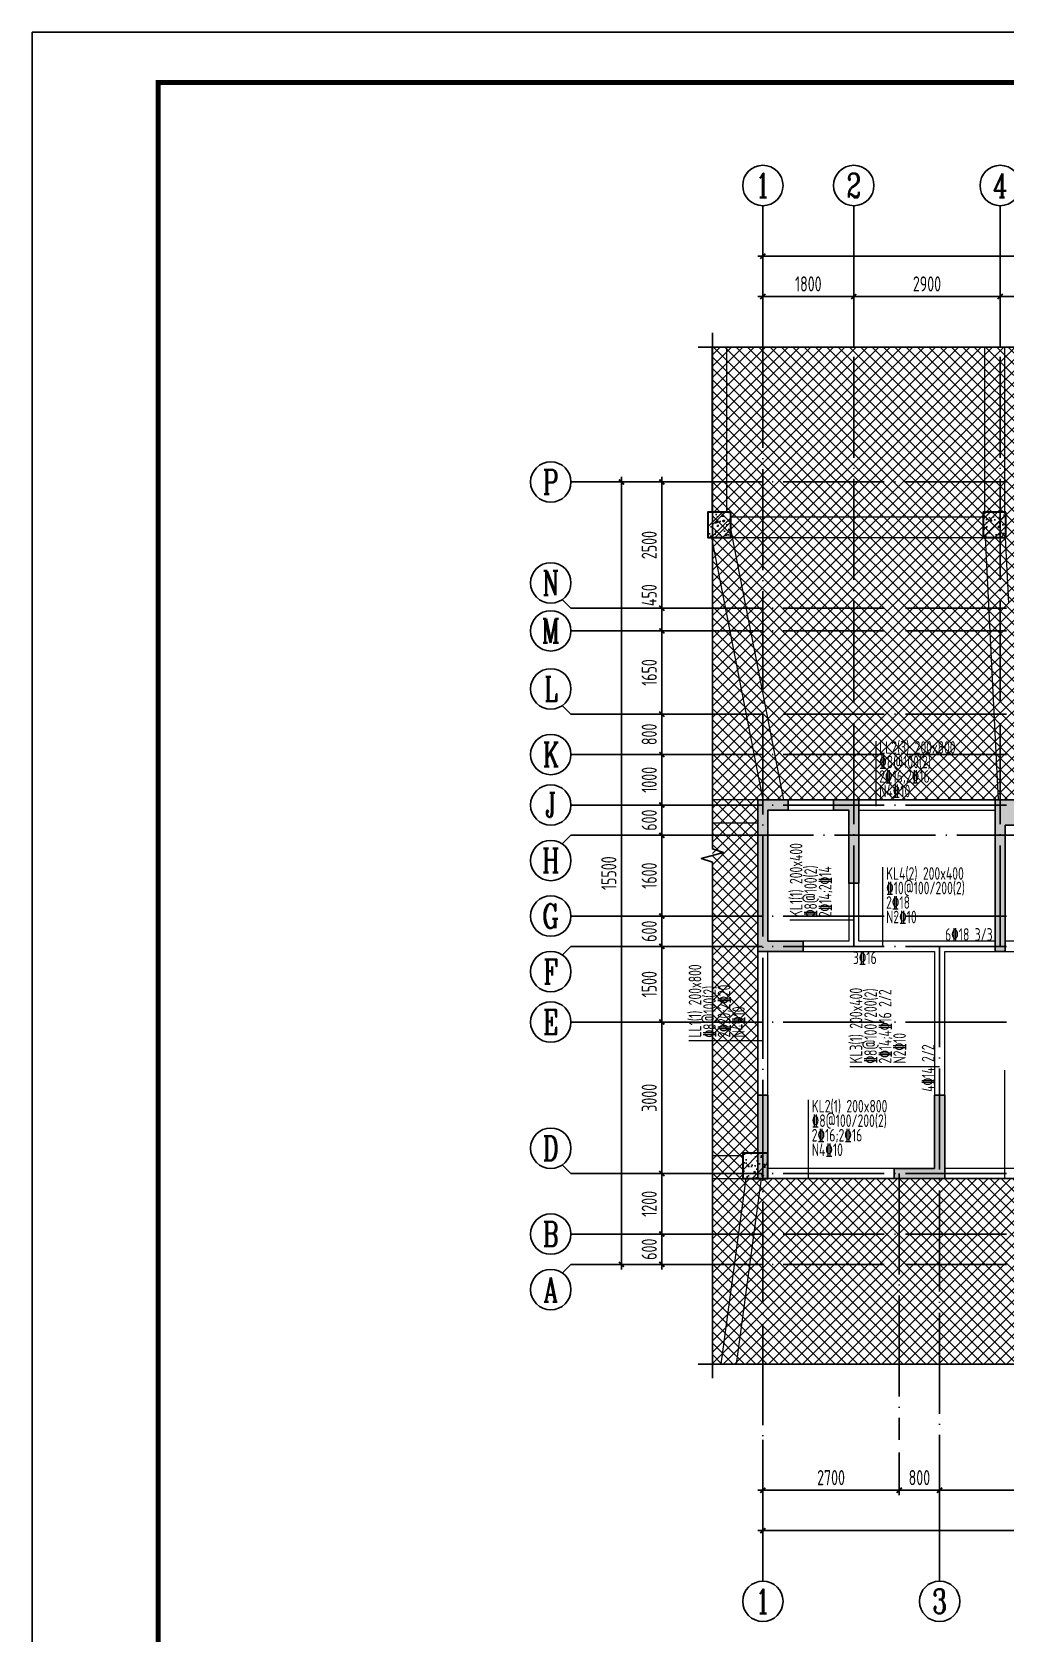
# Model space of a CAD drawing. Extents: x -1712635 to -854203, y -534641 to -21985.
# Drawn here: x -1147826 to -1128541, y -92729 to -60993 of the extents above; entities that cross this region are included whole.
import ezdxf
from ezdxf.enums import TextEntityAlignment as Align

# ---------------------------------------------------------------- set-up
doc = ezdxf.new("R2010")
doc.units = 0
doc.header["$LTSCALE"] = 1000
doc.linetypes.add('DOTE', pattern=[2.42, 2, -0.2, 0.02, -0.2])
doc.linetypes.add('底图$0$虚线', pattern=[625, 375, -250])
doc.layers.get('0').update_dxf_attribs({"linetype": 'CONTINUOUS'})
doc.layers.get('Defpoints').update_dxf_attribs({"linetype": 'CONTINUOUS'})
for name, color, linetype in [('-TK', 7, 'CONTINUOUS'), ('A-AXIS', 1, 'CONTINUOUS'), ('A-DOTE', 10, 'DOTE'), ('AXIS_NUM', 7, 'CONTINUOUS'), ('S-B板填充', 251, 'CONTINUOUS'), ('S-L梁编号', 6, 'CONTINUOUS'), ('S-L梁配筋', 7, 'CONTINUOUS'), ('S-Q墙填充', 252, 'CONTINUOUS'), ('S-Q墙实线', 6, 'CONTINUOUS'), ('S-Y一般标注', 3, 'CONTINUOUS'), ('S-Z柱实线', 6, 'CONTINUOUS'), ('THIN', 7, 'CONTINUOUS'), ('轮廓线-核心筒', 7, 'CONTINUOUS')]:
    doc.layers.add(name, color=color, linetype=linetype)
doc.layers.add('底图$0$砼柱', color=2, linetype='CONTINUOUS', lineweight=35)
doc.layers.add('底图$0$砼梁虚线', color=4, linetype='底图$0$虚线', lineweight=18)
doc.styles.add('TSSD_Axis', font='complex.shx', dxfattribs={"width": 0.7, "bigfont": 'hztxt.shx'})
doc.styles.add('TSSD_DIMENSION', font='Tssdeng.shx', dxfattribs={"width": 0.7, "bigfont": 'tssdchn.shx'})
doc.styles.add('TSSD_REIN', font='tssdeng.shx', dxfattribs={"width": 0.7, "height": 300, "bigfont": 'tssdchn.shx'})
doc.dimstyles.new('TSSD_100_100', dxfattribs={"dimtxt": 300, "dimasz": 100, "dimexe": 100, "dimexo": 250, "dimgap": 100, "dimtad": 1, "dimdec": 0, "dimzin": 0, "dimdsep": 46, "dimtxsty": 'TSSD_DIMENSION', "dimblk": 'ARCHTICK', "dimcen": 0, "dimdle": 100, "dimclrt": 7, "dimadec": 0, "dimazin": 0, "dimtfac": 1, "dimtdec": 0, "dimtix": 1, "dimtmove": 2, "dimatfit": 3, "dimldrblk": 'ARCHTICK', "dimfxl": 0, "dimtolj": 1, "dimtzin": 0, "dimarcsym": 0})
pattern_1 = [(50, (-1134355.3, -65756.88), (358.63, -31.376), [37.5, -412.5]), (355, (-1134355.3, -65756.88), (-69.376, 376.096), [30, -330]), (100.4514, (-1134325.4, -65759.5), (289.255, 344.72), [31.87, -350.571]), (46.1842, (-1134355.3, -65656.88), (533.621, -82.76), [56.25, -618.75]), (96.6356, (-1134310.8, -65663.77), (467.331, 487.059), [47.805, -525.856]), (351.1842, (-1134355.3, -65656.9), (467.331, 487.06), [45, -495]), (21, (-1134305.3, -65681.88), (298.4535, -201.3094), [37.5, -412.5]), (326, (-1134305.3, -65681.88), (121.658, 362.575), [30, -330]), (71.4514, (-1134280.42, -65698.65), (420.111, 161.265), [31.87, -350.571]), (37.5, (-1134355.29, -65756.88), (6.0799, 166.4469), [0, -326, 0, -335, 0, -331.25]), (7.5, (-1134355.29, -65756.88), (131.5348, 197.2059), [0, -191, 0, -318.5, 0, -126.25]), (327.5, (-1134466.79, -65756.88), (266.9112, -11.2774), [0, -125, 0, -390, 0, -517.5]), (317.5, (-1134516.8, -65756.88), (291.593, 50.0525), [0, -162.5, 0, -259, 0, -367.5]), (45, (-1134355.3, -65756.88), (-176.7767, 176.7767), [])]

# ---------------------------------------------------------------- blocks, each defined once
blk = doc.blocks.new('ts_axno')
at = {"color": 0, "linetype": 'ByBlock', "lineweight": -2}
blk.add_circle((0, 0), 0.5, dxfattribs=at)
at = {"color": 0, "linetype": 'ByBlock', "lineweight": -2, "style": 'TSSD_Axis', "width": 0.7}
blk.add_attdef('A', text='', height=0.6, dxfattribs=at).set_placement((0, 0), align=Align.MIDDLE_CENTER)
blk = doc.blocks.new('_ArchTick')
at = {"color": 0, "const_width": 0.35}
blk.add_lwpolyline([(-0.5, -0.5), (0.5, 0.5)], dxfattribs=at)
blk = doc.blocks.new('*D434')
at = {"layer": 'Defpoints', "color": 0}
for p in [(-219974, 330468), (-221774, 329468), (-219974, 329468)]:
    blk.add_point(p, dxfattribs=at)
at = {"layer": 'S-Y一般标注', "color": 0, "lineweight": -2}
for p, q in [((-221874, 330468), (-219874, 330468)), ((-221774, 329718), (-221774, 330568)), ((-219974, 329718), (-219974, 330568))]:
    blk.add_line(p, q, dxfattribs=at)
at = {"layer": 'S-Y一般标注', "color": 0, "lineweight": -2, "xscale": 100, "yscale": 100, "zscale": 100, "rotation": 180}
blk.add_blockref('_ArchTick', (-221774, 330468), dxfattribs=at)
at = {"layer": 'S-Y一般标注', "color": 0, "lineweight": -2, "xscale": 100, "yscale": 100, "zscale": 100}
blk.add_blockref('_ArchTick', (-219974, 330468), dxfattribs=at)
at = {"layer": 'S-Y一般标注', "color": 7, "insert": (-220874, 330718), "char_height": 300, "attachment_point": 5, "style": 'TSSD_DIMENSION'}
blk.add_mtext('\\A1;1800', dxfattribs=at)
blk = doc.blocks.new('*D435')
at = {"layer": 'Defpoints', "color": 0}
for p in [(-217074, 330468), (-219974, 329468), (-217074, 329468)]:
    blk.add_point(p, dxfattribs=at)
at = {"layer": 'S-Y一般标注', "color": 0, "lineweight": -2}
for p, q in [((-220074, 330468), (-216974, 330468)), ((-219974, 329718), (-219974, 330568)), ((-217074, 329718), (-217074, 330568))]:
    blk.add_line(p, q, dxfattribs=at)
at = {"layer": 'S-Y一般标注', "color": 0, "lineweight": -2, "xscale": 100, "yscale": 100, "zscale": 100, "rotation": 180}
blk.add_blockref('_ArchTick', (-219974, 330468), dxfattribs=at)
at = {"layer": 'S-Y一般标注', "color": 0, "lineweight": -2, "xscale": 100, "yscale": 100, "zscale": 100}
blk.add_blockref('_ArchTick', (-217074, 330468), dxfattribs=at)
at = {"layer": 'S-Y一般标注', "color": 7, "insert": (-218524, 330718), "char_height": 300, "attachment_point": 5, "style": 'TSSD_DIMENSION'}
blk.add_mtext('\\A1;2900', dxfattribs=at)
blk = doc.blocks.new('*D436')
at = {"layer": 'Defpoints', "color": 0}
for p in [(-215274, 330468), (-217074, 329468), (-215274, 329468)]:
    blk.add_point(p, dxfattribs=at)
at = {"layer": 'S-Y一般标注', "color": 0, "lineweight": -2}
for p, q in [((-217174, 330468), (-215174, 330468)), ((-217074, 329718), (-217074, 330568)), ((-215274, 329718), (-215274, 330568))]:
    blk.add_line(p, q, dxfattribs=at)
at = {"layer": 'S-Y一般标注', "color": 0, "lineweight": -2, "xscale": 100, "yscale": 100, "zscale": 100, "rotation": 180}
blk.add_blockref('_ArchTick', (-217074, 330468), dxfattribs=at)
at = {"layer": 'S-Y一般标注', "color": 0, "lineweight": -2, "xscale": 100, "yscale": 100, "zscale": 100}
blk.add_blockref('_ArchTick', (-215274, 330468), dxfattribs=at)
at = {"layer": 'S-Y一般标注', "color": 7, "insert": (-216174, 330718), "char_height": 300, "attachment_point": 5, "style": 'TSSD_DIMENSION'}
blk.add_mtext('\\A1;1800', dxfattribs=at)
blk = doc.blocks.new('*D456')
at = {"layer": 'Defpoints', "color": 0}
for p in [(-171774, 331268), (-221774, 329468), (-171774, 329468)]:
    blk.add_point(p, dxfattribs=at)
at = {"layer": 'S-Y一般标注', "color": 0, "lineweight": -2}
for p, q in [((-221774, 329718), (-221774, 331368)), ((-171774, 329718), (-171774, 331368)), ((-221874, 331268), (-171674, 331268))]:
    blk.add_line(p, q, dxfattribs=at)
at = {"layer": 'S-Y一般标注', "color": 0, "lineweight": -2, "xscale": 100, "yscale": 100, "zscale": 100, "rotation": 180}
blk.add_blockref('_ArchTick', (-221774, 331268), dxfattribs=at)
at = {"layer": 'S-Y一般标注', "color": 0, "lineweight": -2, "xscale": 100, "yscale": 100, "zscale": 100}
blk.add_blockref('_ArchTick', (-171774, 331268), dxfattribs=at)
at = {"layer": 'S-Y一般标注', "color": 7, "insert": (-196774, 331518), "char_height": 300, "attachment_point": 5, "style": 'TSSD_DIMENSION'}
blk.add_mtext('\\A1;50000', dxfattribs=at)
blk = doc.blocks.new('*D457')
at = {"layer": 'Defpoints', "color": 0}
for p in [(-223774, 311894), (-222774, 311894), (-222774, 311294)]:
    blk.add_point(p, dxfattribs=at)
at = {"layer": 'S-Y一般标注', "color": 0, "lineweight": -2}
for p, q in [((-223774, 311894), (-223774, 311994)), ((-223024, 311894), (-223874, 311894)), ((-223774, 311294), (-223774, 311894)), ((-223024, 311294), (-223874, 311294)), ((-223774, 311294), (-223774, 311194))]:
    blk.add_line(p, q, dxfattribs=at)
at = {"layer": 'S-Y一般标注', "color": 0, "lineweight": -2, "xscale": 100, "yscale": 100, "zscale": 100}
for p, rotation in [((-223774, 311894), 270), ((-223774, 311294), 90)]:
    blk.add_blockref('_ArchTick', p, dxfattribs=dict(at, rotation=rotation))
at = {"layer": 'S-Y一般标注', "color": 7, "insert": (-224024, 311594), "char_height": 300, "attachment_point": 5, "rotation": 90, "style": 'TSSD_DIMENSION'}
blk.add_mtext('\\A1;600', dxfattribs=at)
blk = doc.blocks.new('*D458')
at = {"layer": 'Defpoints', "color": 0}
for p in [(-223774, 317594), (-222774, 317594), (-222774, 316094)]:
    blk.add_point(p, dxfattribs=at)
at = {"layer": 'S-Y一般标注', "color": 0, "lineweight": -2}
for p, q in [((-223774, 315994), (-223774, 317694)), ((-223024, 317594), (-223874, 317594)), ((-223024, 316094), (-223874, 316094))]:
    blk.add_line(p, q, dxfattribs=at)
at = {"layer": 'S-Y一般标注', "color": 0, "lineweight": -2, "xscale": 100, "yscale": 100, "zscale": 100}
for p, rotation in [((-223774, 317594), 90), ((-223774, 316094), 270)]:
    blk.add_blockref('_ArchTick', p, dxfattribs=dict(at, rotation=rotation))
at = {"layer": 'S-Y一般标注', "color": 7, "insert": (-224024, 316844), "char_height": 300, "attachment_point": 5, "rotation": 90, "style": 'TSSD_DIMENSION'}
blk.add_mtext('\\A1;1500', dxfattribs=at)
blk = doc.blocks.new('*D459')
at = {"layer": 'Defpoints', "color": 0}
for p in [(-223774, 318194), (-222774, 318194), (-222774, 317594)]:
    blk.add_point(p, dxfattribs=at)
at = {"layer": 'S-Y一般标注', "color": 0, "lineweight": -2}
for p, q in [((-223024, 318194), (-223874, 318194)), ((-223774, 318194), (-223774, 318294)), ((-223774, 317594), (-223774, 318194)), ((-223024, 317594), (-223874, 317594)), ((-223774, 317594), (-223774, 317494))]:
    blk.add_line(p, q, dxfattribs=at)
at = {"layer": 'S-Y一般标注', "color": 0, "lineweight": -2, "xscale": 100, "yscale": 100, "zscale": 100}
for p, rotation in [((-223774, 318194), 270), ((-223774, 317594), 90)]:
    blk.add_blockref('_ArchTick', p, dxfattribs=dict(at, rotation=rotation))
at = {"layer": 'S-Y一般标注', "color": 7, "insert": (-224024, 317894), "char_height": 300, "attachment_point": 5, "rotation": 90, "style": 'TSSD_DIMENSION'}
blk.add_mtext('\\A1;600', dxfattribs=at)
blk = doc.blocks.new('*D460')
at = {"layer": 'Defpoints', "color": 0}
for p in [(-223774, 319794), (-222774, 319794), (-222774, 318194)]:
    blk.add_point(p, dxfattribs=at)
at = {"layer": 'S-Y一般标注', "color": 0, "lineweight": -2}
for p, q in [((-223024, 319794), (-223874, 319794)), ((-223774, 318094), (-223774, 319894)), ((-223024, 318194), (-223874, 318194))]:
    blk.add_line(p, q, dxfattribs=at)
at = {"layer": 'S-Y一般标注', "color": 0, "lineweight": -2, "xscale": 100, "yscale": 100, "zscale": 100}
for p, rotation in [((-223774, 319794), 90), ((-223774, 318194), 270)]:
    blk.add_blockref('_ArchTick', p, dxfattribs=dict(at, rotation=rotation))
at = {"layer": 'S-Y一般标注', "color": 7, "insert": (-224024, 318994), "char_height": 300, "attachment_point": 5, "rotation": 90, "style": 'TSSD_DIMENSION'}
blk.add_mtext('\\A1;1600', dxfattribs=at)
blk = doc.blocks.new('*D461')
at = {"layer": 'Defpoints', "color": 0}
for p in [(-223774, 320394), (-222774, 320394), (-222774, 319794)]:
    blk.add_point(p, dxfattribs=at)
at = {"layer": 'S-Y一般标注', "color": 0, "lineweight": -2}
for p, q in [((-223024, 320394), (-223874, 320394)), ((-223774, 320394), (-223774, 320494)), ((-223774, 319794), (-223774, 320394)), ((-223024, 319794), (-223874, 319794)), ((-223774, 319794), (-223774, 319694))]:
    blk.add_line(p, q, dxfattribs=at)
at = {"layer": 'S-Y一般标注', "color": 0, "lineweight": -2, "xscale": 100, "yscale": 100, "zscale": 100}
for p, rotation in [((-223774, 320394), 270), ((-223774, 319794), 90)]:
    blk.add_blockref('_ArchTick', p, dxfattribs=dict(at, rotation=rotation))
at = {"layer": 'S-Y一般标注', "color": 7, "insert": (-224024, 320094), "char_height": 300, "attachment_point": 5, "rotation": 90, "style": 'TSSD_DIMENSION'}
blk.add_mtext('\\A1;600', dxfattribs=at)
blk = doc.blocks.new('*D462')
at = {"layer": 'Defpoints', "color": 0}
for p in [(-223774, 321394), (-222774, 321394), (-222774, 320394)]:
    blk.add_point(p, dxfattribs=at)
at = {"layer": 'S-Y一般标注', "color": 0, "lineweight": -2}
for p, q in [((-223774, 320294), (-223774, 321494)), ((-223024, 321394), (-223874, 321394)), ((-223024, 320394), (-223874, 320394))]:
    blk.add_line(p, q, dxfattribs=at)
at = {"layer": 'S-Y一般标注', "color": 0, "lineweight": -2, "xscale": 100, "yscale": 100, "zscale": 100}
for p, rotation in [((-223774, 321394), 90), ((-223774, 320394), 270)]:
    blk.add_blockref('_ArchTick', p, dxfattribs=dict(at, rotation=rotation))
at = {"layer": 'S-Y一般标注', "color": 7, "insert": (-224024, 320894), "char_height": 300, "attachment_point": 5, "rotation": 90, "style": 'TSSD_DIMENSION'}
blk.add_mtext('\\A1;1000', dxfattribs=at)
blk = doc.blocks.new('*D463')
at = {"layer": 'Defpoints', "color": 0}
for p in [(-224574, 326794), (-222774, 326794), (-222774, 311294)]:
    blk.add_point(p, dxfattribs=at)
at = {"layer": 'S-Y一般标注', "color": 0, "lineweight": -2}
for p, q in [((-224574, 311194), (-224574, 326894)), ((-223024, 326794), (-224674, 326794)), ((-223024, 311294), (-224674, 311294))]:
    blk.add_line(p, q, dxfattribs=at)
at = {"layer": 'S-Y一般标注', "color": 0, "lineweight": -2, "xscale": 100, "yscale": 100, "zscale": 100}
for p, rotation in [((-224574, 326794), 90), ((-224574, 311294), 270)]:
    blk.add_blockref('_ArchTick', p, dxfattribs=dict(at, rotation=rotation))
at = {"layer": 'S-Y一般标注', "color": 7, "insert": (-224824, 319044), "char_height": 300, "attachment_point": 5, "rotation": 90, "style": 'TSSD_DIMENSION'}
blk.add_mtext('\\A1;15500', dxfattribs=at)
blk = doc.blocks.new('*D464')
at = {"layer": 'Defpoints', "color": 0}
for p in [(-223774, 322194), (-222774, 322194), (-222774, 321394)]:
    blk.add_point(p, dxfattribs=at)
at = {"layer": 'S-Y一般标注', "color": 0, "lineweight": -2}
for p, q in [((-223024, 322194), (-223874, 322194)), ((-223774, 321294), (-223774, 322294)), ((-223024, 321394), (-223874, 321394))]:
    blk.add_line(p, q, dxfattribs=at)
at = {"layer": 'S-Y一般标注', "color": 0, "lineweight": -2, "xscale": 100, "yscale": 100, "zscale": 100}
for p, rotation in [((-223774, 322194), 90), ((-223774, 321394), 270)]:
    blk.add_blockref('_ArchTick', p, dxfattribs=dict(at, rotation=rotation))
at = {"layer": 'S-Y一般标注', "color": 7, "insert": (-224024, 321794), "char_height": 300, "attachment_point": 5, "rotation": 90, "style": 'TSSD_DIMENSION'}
blk.add_mtext('\\A1;800', dxfattribs=at)
blk = doc.blocks.new('*D465')
at = {"layer": 'Defpoints', "color": 0}
for p in [(-223774, 324294), (-222774, 324294), (-222774, 323844)]:
    blk.add_point(p, dxfattribs=at)
at = {"layer": 'S-Y一般标注', "color": 0, "lineweight": -2}
for p, q in [((-223774, 323744), (-223774, 324394)), ((-223024, 324294), (-223874, 324294)), ((-223024, 323844), (-223874, 323844))]:
    blk.add_line(p, q, dxfattribs=at)
at = {"layer": 'S-Y一般标注', "color": 0, "lineweight": -2, "xscale": 100, "yscale": 100, "zscale": 100}
for p, rotation in [((-223774, 324294), 90), ((-223774, 323844), 270)]:
    blk.add_blockref('_ArchTick', p, dxfattribs=dict(at, rotation=rotation))
at = {"layer": 'S-Y一般标注', "color": 7, "insert": (-224024, 324552), "char_height": 300, "attachment_point": 5, "rotation": 90, "style": 'TSSD_DIMENSION'}
blk.add_mtext('\\A1;450', dxfattribs=at)
blk = doc.blocks.new('*D466')
at = {"layer": 'Defpoints', "color": 0}
for p in [(-223774, 326794), (-222774, 326794), (-222774, 324294)]:
    blk.add_point(p, dxfattribs=at)
at = {"layer": 'S-Y一般标注', "color": 0, "lineweight": -2}
for p, q in [((-223774, 324194), (-223774, 326894)), ((-223024, 326794), (-223874, 326794)), ((-223024, 324294), (-223874, 324294))]:
    blk.add_line(p, q, dxfattribs=at)
at = {"layer": 'S-Y一般标注', "color": 0, "lineweight": -2, "xscale": 100, "yscale": 100, "zscale": 100}
for p, rotation in [((-223774, 326794), 90), ((-223774, 324294), 270)]:
    blk.add_blockref('_ArchTick', p, dxfattribs=dict(at, rotation=rotation))
at = {"layer": 'S-Y一般标注', "color": 7, "insert": (-224024, 325544), "char_height": 300, "attachment_point": 5, "rotation": 90, "style": 'TSSD_DIMENSION'}
blk.add_mtext('\\A1;2500', dxfattribs=at)
blk = doc.blocks.new('*D467')
at = {"layer": 'Defpoints', "color": 0}
for p in [(-223774, 313094), (-222774, 313094), (-222774, 311894)]:
    blk.add_point(p, dxfattribs=at)
at = {"layer": 'S-Y一般标注', "color": 0, "lineweight": -2}
for p, q in [((-223024, 313094), (-223874, 313094)), ((-223774, 311794), (-223774, 313194)), ((-223024, 311894), (-223874, 311894))]:
    blk.add_line(p, q, dxfattribs=at)
at = {"layer": 'S-Y一般标注', "color": 0, "lineweight": -2, "xscale": 100, "yscale": 100, "zscale": 100}
for p, rotation in [((-223774, 313094), 90), ((-223774, 311894), 270)]:
    blk.add_blockref('_ArchTick', p, dxfattribs=dict(at, rotation=rotation))
at = {"layer": 'S-Y一般标注', "color": 7, "insert": (-224024, 312494), "char_height": 300, "attachment_point": 5, "rotation": 90, "style": 'TSSD_DIMENSION'}
blk.add_mtext('\\A1;1200', dxfattribs=at)
blk = doc.blocks.new('*D468')
at = {"layer": 'Defpoints', "color": 0}
for p in [(-223774, 316094), (-222774, 316094), (-222774, 313094)]:
    blk.add_point(p, dxfattribs=at)
at = {"layer": 'S-Y一般标注', "color": 0, "lineweight": -2}
for p, q in [((-223024, 316094), (-223874, 316094)), ((-223774, 312994), (-223774, 316194)), ((-223024, 313094), (-223874, 313094))]:
    blk.add_line(p, q, dxfattribs=at)
at = {"layer": 'S-Y一般标注', "color": 0, "lineweight": -2, "xscale": 100, "yscale": 100, "zscale": 100}
for p, rotation in [((-223774, 316094), 90), ((-223774, 313094), 270)]:
    blk.add_blockref('_ArchTick', p, dxfattribs=dict(at, rotation=rotation))
at = {"layer": 'S-Y一般标注', "color": 7, "insert": (-224024, 314594), "char_height": 300, "attachment_point": 5, "rotation": 90, "style": 'TSSD_DIMENSION'}
blk.add_mtext('\\A1;3000', dxfattribs=at)
blk = doc.blocks.new('*D473')
at = {"layer": 'Defpoints', "color": 0}
for p in [(-219074, 307819), (-218274, 307819), (-218274, 306819)]:
    blk.add_point(p, dxfattribs=at)
at = {"layer": 'S-Y一般标注', "color": 0, "lineweight": -2}
for p, q in [((-219074, 307569), (-219074, 306719)), ((-218274, 307569), (-218274, 306719)), ((-219174, 306819), (-218174, 306819))]:
    blk.add_line(p, q, dxfattribs=at)
at = {"layer": 'S-Y一般标注', "color": 0, "lineweight": -2, "xscale": 100, "yscale": 100, "zscale": 100, "rotation": 180}
blk.add_blockref('_ArchTick', (-219074, 306819), dxfattribs=at)
at = {"layer": 'S-Y一般标注', "color": 0, "lineweight": -2, "xscale": 100, "yscale": 100, "zscale": 100}
blk.add_blockref('_ArchTick', (-218274, 306819), dxfattribs=at)
at = {"layer": 'S-Y一般标注', "color": 7, "insert": (-218674, 307069), "char_height": 300, "attachment_point": 5, "style": 'TSSD_DIMENSION'}
blk.add_mtext('\\A1;800', dxfattribs=at)
blk = doc.blocks.new('*D474')
at = {"layer": 'Defpoints', "color": 0}
for p in [(-218274, 307819), (-212474, 307819), (-212474, 306819)]:
    blk.add_point(p, dxfattribs=at)
at = {"layer": 'S-Y一般标注', "color": 0, "lineweight": -2}
for p, q in [((-218274, 307569), (-218274, 306719)), ((-212474, 307569), (-212474, 306719)), ((-218374, 306819), (-212374, 306819))]:
    blk.add_line(p, q, dxfattribs=at)
at = {"layer": 'S-Y一般标注', "color": 0, "lineweight": -2, "xscale": 100, "yscale": 100, "zscale": 100, "rotation": 180}
blk.add_blockref('_ArchTick', (-218274, 306819), dxfattribs=at)
at = {"layer": 'S-Y一般标注', "color": 0, "lineweight": -2, "xscale": 100, "yscale": 100, "zscale": 100}
blk.add_blockref('_ArchTick', (-212474, 306819), dxfattribs=at)
at = {"layer": 'S-Y一般标注', "color": 7, "insert": (-215374, 307069), "char_height": 300, "attachment_point": 5, "style": 'TSSD_DIMENSION'}
blk.add_mtext('\\A1;5800', dxfattribs=at)
blk = doc.blocks.new('*D485')
at = {"layer": 'Defpoints', "color": 0}
for p in [(-221774, 307819), (-171774, 307819), (-171774, 306019)]:
    blk.add_point(p, dxfattribs=at)
at = {"layer": 'S-Y一般标注', "color": 0, "lineweight": -2}
for p, q in [((-221774, 307569), (-221774, 305919)), ((-171774, 307569), (-171774, 305919)), ((-221874, 306019), (-171674, 306019))]:
    blk.add_line(p, q, dxfattribs=at)
at = {"layer": 'S-Y一般标注', "color": 0, "lineweight": -2, "xscale": 100, "yscale": 100, "zscale": 100, "rotation": 180}
blk.add_blockref('_ArchTick', (-221774, 306019), dxfattribs=at)
at = {"layer": 'S-Y一般标注', "color": 0, "lineweight": -2, "xscale": 100, "yscale": 100, "zscale": 100}
blk.add_blockref('_ArchTick', (-171774, 306019), dxfattribs=at)
at = {"layer": 'S-Y一般标注', "color": 7, "insert": (-196774, 306269), "char_height": 300, "attachment_point": 5, "style": 'TSSD_DIMENSION'}
blk.add_mtext('\\A1;50000', dxfattribs=at)
blk = doc.blocks.new('*D487')
at = {"layer": 'Defpoints', "color": 0}
for p in [(-221774, 307819), (-219074, 307819), (-219074, 306819)]:
    blk.add_point(p, dxfattribs=at)
at = {"layer": 'S-Y一般标注', "color": 0, "lineweight": -2}
for p, q in [((-221774, 307569), (-221774, 306719)), ((-219074, 307569), (-219074, 306719)), ((-221874, 306819), (-218974, 306819))]:
    blk.add_line(p, q, dxfattribs=at)
at = {"layer": 'S-Y一般标注', "color": 0, "lineweight": -2, "xscale": 100, "yscale": 100, "zscale": 100, "rotation": 180}
blk.add_blockref('_ArchTick', (-221774, 306819), dxfattribs=at)
at = {"layer": 'S-Y一般标注', "color": 0, "lineweight": -2, "xscale": 100, "yscale": 100, "zscale": 100}
blk.add_blockref('_ArchTick', (-219074, 306819), dxfattribs=at)
at = {"layer": 'S-Y一般标注', "color": 7, "insert": (-220424, 307069), "char_height": 300, "attachment_point": 5, "style": 'TSSD_DIMENSION'}
blk.add_mtext('\\A1;2700', dxfattribs=at)
blk = doc.blocks.new('*D503')
at = {"layer": 'Defpoints', "color": 0}
for p in [(-223774, 323844), (-222774, 323844), (-222774, 322194)]:
    blk.add_point(p, dxfattribs=at)
at = {"layer": 'S-Y一般标注', "color": 0, "lineweight": -2}
for p, q in [((-223024, 323844), (-223874, 323844)), ((-223774, 322094), (-223774, 323944)), ((-223024, 322194), (-223874, 322194))]:
    blk.add_line(p, q, dxfattribs=at)
at = {"layer": 'S-Y一般标注', "color": 0, "lineweight": -2, "xscale": 100, "yscale": 100, "zscale": 100}
for p, rotation in [((-223774, 323844), 90), ((-223774, 322194), 270)]:
    blk.add_blockref('_ArchTick', p, dxfattribs=dict(at, rotation=rotation))
at = {"layer": 'S-Y一般标注', "color": 7, "insert": (-224024, 323019), "char_height": 300, "attachment_point": 5, "rotation": 90, "style": 'TSSD_DIMENSION'}
blk.add_mtext('\\A1;1650', dxfattribs=at)
blk = doc.blocks.new('A1')
blk.add_lwpolyline([(0, 59400), (0, 0), (84100, 0), (84100, 59400)], close=True)
at = {"const_width": 100}
blk.add_lwpolyline([(2500, 58400), (2500, 1000), (83100, 1000), (83100, 58400)], close=True, dxfattribs=at)
blk = doc.blocks.new('20210825.01395608')
at = {"layer": 'A-AXIS'}
for p, q in [((83598.7, -233739.7), (83598.7, -230939.7)), ((85398.7, -233739.7), (85398.7, -230939.7)), ((88298.7, -233739.7), (88298.7, -230939.7)), ((82598.7, -236413.2), (79798.7, -236413.2)), ((79798.7, -238913.2), (79627.1, -238741.6)), ((82598.7, -238913.2), (79798.7, -238913.2)), ((82598.7, -239363.2), (79798.7, -239363.2)), ((79798.7, -241013.2), (79627.1, -240841.6)), ((82598.7, -241013.2), (79798.7, -241013.2)), ((82598.7, -241813.2), (79798.7, -241813.2)), ((82598.7, -242813.2), (79798.7, -242813.2)), ((79798.7, -243413), (79627.1, -243584.6)), ((82598.7, -243413), (79798.7, -243413)), ((82598.7, -245013.2), (79798.7, -245013.2)), ((79798.7, -245613.2), (79627.1, -245784.9)), ((82598.7, -245613.2), (79798.7, -245613.2)), ((82598.7, -247113.2), (79798.7, -247113.2)), ((79798.7, -250113.2), (79627.1, -249941.6)), ((82598.7, -250113.2), (79798.7, -250113.2)), ((82598.7, -251313.2), (79798.7, -251313.2)), ((79798.7, -251913.2), (79627.1, -252084.9)), ((82598.7, -251913.2), (79798.7, -251913.2)), ((83598.7, -255388.1), (83598.7, -258188.1)), ((87098.7, -255388.1), (87098.7, -258188.1))]:
    blk.add_line(p, q, dxfattribs=at)
at = {"layer": 'A-DOTE'}
for p, q in [((83598.7, -233739.7), (83598.7, -255388.1)), ((85398.7, -245613.2), (85398.7, -233739.7)), ((88298.7, -245613.2), (88298.7, -233739.7)), ((136822.6, -236413.2), (82598.7, -236413.2)), ((136822.6, -238913.2), (82598.7, -238913.2)), ((136822.6, -239363.2), (82598.7, -239363.2)), ((136822.6, -241013.2), (82598.7, -241013.2)), ((136822.6, -241813.2), (82598.7, -241813.2)), ((136822.6, -242813.2), (82598.7, -242813.2)), ((82598.7, -243413), (136822.6, -243413)), ((136822.6, -245013.2), (82598.7, -245013.2)), ((136822.6, -245613.2), (82598.7, -245613.2)), ((87098.7, -245613.2), (87098.7, -255388.1)), ((136822.6, -247113.2), (82598.7, -247113.2)), ((136822.6, -250113.2), (82598.7, -250113.2)), ((86298.7, -250113.2), (86298.7, -255388.1)), ((136822.6, -251313.2), (82598.7, -251313.2)), ((136822.6, -251913.2), (82598.7, -251913.2))]:
    blk.add_line(p, q, dxfattribs=at)
at = {"layer": 'A-AXIS'}
ref = blk.add_blockref('ts_axno', (83598.7, -230539.7), dxfattribs=dict(at, xscale=800, yscale=800, zscale=800))
ref.add_attrib('1', '1', dxfattribs={"layer": 'AXIS_NUM', "height": 480, "style": 'TSSD_Axis', "width": 0.7}).set_placement((83598.7, -230539.7), align=Align.MIDDLE_CENTER)
ref = blk.add_blockref('ts_axno', (85398.7, -230539.7), dxfattribs=dict(at, xscale=800, yscale=800, zscale=800))
ref.add_attrib('2', '2', dxfattribs={"layer": 'AXIS_NUM', "height": 480, "style": 'TSSD_Axis', "width": 0.7}).set_placement((85398.7, -230539.7), align=Align.MIDDLE_CENTER)
ref = blk.add_blockref('ts_axno', (88298.7, -230539.7), dxfattribs=dict(at, xscale=800, yscale=800, zscale=800))
ref.add_attrib('3', '4', dxfattribs={"layer": 'AXIS_NUM', "height": 480, "style": 'TSSD_Axis', "width": 0.7}).set_placement((88298.7, -230539.7), align=Align.MIDDLE_CENTER)
ref = blk.add_blockref('ts_axno', (79398.7, -236413.2), dxfattribs=dict(at, xscale=800, yscale=800, zscale=800))
ref.add_attrib('G', 'P', dxfattribs={"layer": 'AXIS_NUM', "height": 480, "style": 'TSSD_Axis', "width": 0.7}).set_placement((79398.7, -236413.2), align=Align.MIDDLE_CENTER)
ref = blk.add_blockref('ts_axno', (79398.7, -238413.2), dxfattribs=dict(at, xscale=800, yscale=800, zscale=800))
ref.add_attrib('G', 'N', dxfattribs={"layer": 'AXIS_NUM', "height": 480, "style": 'TSSD_Axis', "width": 0.7}).set_placement((79398.7, -238413.2), align=Align.MIDDLE_CENTER)
ref = blk.add_blockref('ts_axno', (79398.7, -239363.2), dxfattribs=dict(at, xscale=800, yscale=800, zscale=800))
ref.add_attrib('G', 'M', dxfattribs={"layer": 'AXIS_NUM', "height": 480, "style": 'TSSD_Axis', "width": 0.7}).set_placement((79398.7, -239363.2), align=Align.MIDDLE_CENTER)
ref = blk.add_blockref('ts_axno', (79398.7, -240513.2), dxfattribs=dict(at, xscale=800, yscale=800, zscale=800))
ref.add_attrib('G', 'L', dxfattribs={"layer": 'AXIS_NUM', "height": 480, "style": 'TSSD_Axis', "width": 0.7}).set_placement((79398.7, -240513.2), align=Align.MIDDLE_CENTER)
ref = blk.add_blockref('ts_axno', (79398.7, -241813.2), dxfattribs=dict(at, xscale=800, yscale=800, zscale=800))
ref.add_attrib('G', 'K', dxfattribs={"layer": 'AXIS_NUM', "height": 480, "style": 'TSSD_Axis', "width": 0.7}).set_placement((79398.7, -241813.2), align=Align.MIDDLE_CENTER)
ref = blk.add_blockref('ts_axno', (79398.7, -242813.2), dxfattribs=dict(at, xscale=800, yscale=800, zscale=800))
ref.add_attrib('G', 'J', dxfattribs={"layer": 'AXIS_NUM', "height": 480, "style": 'TSSD_Axis', "width": 0.7}).set_placement((79398.7, -242813.2), align=Align.MIDDLE_CENTER)
ref = blk.add_blockref('ts_axno', (79398.7, -243913), dxfattribs=dict(at, xscale=800, yscale=800, zscale=800))
ref.add_attrib('C', 'H', dxfattribs={"layer": 'AXIS_NUM', "height": 480, "style": 'TSSD_Axis', "width": 0.7}).set_placement((79398.7, -243913), align=Align.MIDDLE_CENTER)
ref = blk.add_blockref('ts_axno', (79398.7, -245013.2), dxfattribs=dict(at, xscale=800, yscale=800, zscale=800))
ref.add_attrib('D', 'G', dxfattribs={"layer": 'AXIS_NUM', "height": 480, "style": 'TSSD_Axis', "width": 0.7}).set_placement((79398.7, -245013.2), align=Align.MIDDLE_CENTER)
ref = blk.add_blockref('ts_axno', (79398.7, -246113.2), dxfattribs=dict(at, xscale=800, yscale=800, zscale=800))
ref.add_attrib('C', 'F', dxfattribs={"layer": 'AXIS_NUM', "height": 480, "style": 'TSSD_Axis', "width": 0.7}).set_placement((79398.7, -246113.2), align=Align.MIDDLE_CENTER)
ref = blk.add_blockref('ts_axno', (79398.7, -247113.2), dxfattribs=dict(at, xscale=800, yscale=800, zscale=800))
ref.add_attrib('B', 'E', dxfattribs={"layer": 'AXIS_NUM', "height": 480, "style": 'TSSD_Axis', "width": 0.7}).set_placement((79398.7, -247113.2), align=Align.MIDDLE_CENTER)
ref = blk.add_blockref('ts_axno', (79398.7, -249613.2), dxfattribs=dict(at, xscale=800, yscale=800, zscale=800, rotation=180))
ref.add_attrib('C', 'D', dxfattribs={"layer": 'AXIS_NUM', "height": 480, "style": 'TSSD_Axis', "width": 0.7}).set_placement((79398.7, -249613.2), align=Align.MIDDLE_CENTER)
ref = blk.add_blockref('ts_axno', (79398.7, -251313.2), dxfattribs=dict(at, xscale=800, yscale=800, zscale=800))
ref.add_attrib('A', 'B', dxfattribs={"layer": 'AXIS_NUM', "height": 480, "style": 'TSSD_Axis', "width": 0.7}).set_placement((79398.7, -251313.2), align=Align.MIDDLE_CENTER)
ref = blk.add_blockref('ts_axno', (79398.7, -252413.2), dxfattribs=dict(at, xscale=800, yscale=800, zscale=800))
ref.add_attrib('F', 'A', dxfattribs={"layer": 'AXIS_NUM', "height": 480, "style": 'TSSD_Axis', "width": 0.7}).set_placement((79398.7, -252413.2), align=Align.MIDDLE_CENTER)
ref = blk.add_blockref('ts_axno', (83598.7, -258588.1), dxfattribs=dict(at, xscale=-800, yscale=800, zscale=800, rotation=180))
ref.add_attrib('1', '1', dxfattribs={"layer": 'AXIS_NUM', "height": 480, "style": 'TSSD_Axis', "width": 0.7}).set_placement((83598.7, -258588.1), align=Align.MIDDLE_CENTER)
ref = blk.add_blockref('ts_axno', (87098.7, -258588.1), dxfattribs=dict(at, xscale=-800, yscale=800, zscale=800, rotation=180))
ref.add_attrib('2', '3', dxfattribs={"layer": 'AXIS_NUM', "height": 480, "style": 'TSSD_Axis', "width": 0.7}).set_placement((87098.7, -258588.1), align=Align.MIDDLE_CENTER)
at = {"layer": 'S-Y一般标注'}
for base, p1, p2, picture, middle in [((133598.7, -231939.7), (83598.7, -233739.7), (133598.7, -233739.7), '*D456', (108598.7, -231689.7)), ((85398.7, -232739.7), (83598.7, -233739.7), (85398.7, -233739.7), '*D434', (84498.7, -232489.7)), ((88298.7, -232739.7), (85398.7, -233739.7), (88298.7, -233739.7), '*D435', (86848.7, -232489.7)), ((90098.7, -232739.7), (88298.7, -233739.7), (90098.7, -233739.7), '*D436', (89198.7, -232489.7)), ((133598.7, -257188.1), (83598.7, -255388.1), (133598.7, -255388.1), '*D485', (108598.7, -256938.1)), ((86298.7, -256388.1), (83598.7, -255388.1), (86298.7, -255388.1), '*D487', (84948.7, -256138.1)), ((87098.7, -256388.1), (86298.7, -255388.1), (87098.7, -255388.1), '*D473', (86698.7, -256138.1)), ((92898.7, -256388.1), (87098.7, -255388.1), (92898.7, -255388.1), '*D474', (89998.7, -256138.1))]:
    dim = blk.add_linear_dim(base=base, p1=p1, p2=p2, dimstyle='TSSD_100_100', dxfattribs=at)
    dim.commit()
    dim.dimension.update_dxf_attribs({"geometry": picture, "text_midpoint": middle, "insert": (305372.3, -563207.3)})
for base, p1, p2, picture, middle in [((80798.7, -236413.2), (82598.7, -251913.2), (82598.7, -236413.2), '*D463', (80548.7, -244163.2)), ((81598.7, -236413.2), (82598.7, -238913.2), (82598.7, -236413.2), '*D466', (81348.7, -237663.2)), ((81598.7, -239363.2), (82598.7, -241013.2), (82598.7, -239363.2), '*D503', (81348.7, -240188.2)), ((81598.7, -241013.2), (82598.7, -241813.2), (82598.7, -241013.2), '*D464', (81348.7, -241413.2)), ((81598.7, -241813.2), (82598.7, -242813.2), (82598.7, -241813.2), '*D462', (81348.7, -242313.2)), ((81598.7, -242813.2), (82598.7, -243413), (82598.7, -242813.2), '*D461', (81348.7, -243113.1)), ((81598.7, -243413), (82598.7, -245013.2), (82598.7, -243413), '*D460', (81348.7, -244213.1)), ((81598.7, -245013.2), (82598.7, -245613.2), (82598.7, -245013.2), '*D459', (81348.7, -245313.2)), ((81598.7, -245613.2), (82598.7, -247113.2), (82598.7, -245613.2), '*D458', (81348.7, -246363.2)), ((81598.7, -247113.2), (82598.7, -250113.2), (82598.7, -247113.2), '*D468', (81348.7, -248613.2)), ((81598.7, -250113.2), (82598.7, -251313.2), (82598.7, -250113.2), '*D467', (81348.7, -250713.2)), ((81598.7, -251313.2), (82598.7, -251913.2), (82598.7, -251313.2), '*D457', (81348.7, -251613.2))]:
    dim = blk.add_linear_dim(base=base, p1=p1, p2=p2, angle=90, dimstyle='TSSD_100_100', dxfattribs=at)
    dim.commit()
    dim.dimension.update_dxf_attribs({"geometry": picture, "text_midpoint": middle, "insert": (305372.3, -563207.3)})
dim = blk.add_linear_dim(base=(81598.7, -238913.2), p1=(82598.7, -239363.2), p2=(82598.7, -238913.2), angle=90, dimstyle='TSSD_100_100', dxfattribs=at)
dim.commit()
dim.dimension.update_dxf_attribs({"geometry": '*D465', "text_midpoint": (81348.7, -238655.2), "dimtype": 128, "insert": (305372.3, -563207.3)})

msp = doc.modelspace()

# ---------------------------------------------------------------- hatches: boundary and pattern name
at = {"layer": 'S-B板填充'}
h = msp.add_hatch(dxfattribs=at)
h.set_pattern_fill('HOLE_MATETIEL', color=256, scale=50, style=0)
h.set_pattern_definition([(45, (-1091721.97, -77066.42), (-112.2532, 112.2532), []), (135, (-1091721.97, -77066.42), (-112.2532, -112.2532), [])])
h.paths.add_polyline_path([(-1080716.32, -67233.08), (-1134354.59, -67233.08), (-1134354.59, -87381.51), (-1080716.32, -87381.51)])
h.paths.add_polyline_path([(-1117554.59, -84906.64), (-1124154.59, -84906.64), (-1124154.59, -83706.64), (-1133754.59, -83706.64), (-1133754.59, -83206.64), (-1133454.59, -83206.64), (-1133454.59, -76206.64), (-1125254.59, -76206.64), (-1125254.59, -74406.64), (-1123154.59, -74406.64), (-1123154.59, -72306.64), (-1120254.59, -72306.64), (-1115591.32, -72306.64), (-1115591.32, -70506.64), (-1115141.32, -70506.64), (-1115141.32, -70706.64), (-1110141.32, -70706.64), (-1110141.32, -70506.64), (-1109691.32, -70506.64), (-1109691.32, -70706.64), (-1107454.59, -70706.64), (-1107454.59, -72306.64), (-1107304.59, -72306.64), (-1107304.59, -72806.64), (-1107454.59, -72806.64), (-1107454.59, -76106.64), (-1100254.59, -76106.64), (-1100254.59, -74406.64), (-1091454.59, -74406.64), (-1091454.59, -76806.36), (-1089954.59, -76806.35), (-1089954.59, -72806.64), (-1090104.59, -72806.64), (-1090104.59, -72306.64), (-1081754.59, -72306.64), (-1081754.59, -83706.64), (-1092554.59, -83706.64), (-1092554.59, -84906.64), (-1099154.59, -84906.64), (-1099154.59, -83706.64), (-1117554.59, -83706.64)], flags=16)
at = {"layer": 'S-Q墙填充'}
h = msp.add_hatch(dxfattribs=at)
h.set_pattern_fill('ARMORED', color=252, scale=50, style=0)
h.set_pattern_definition(pattern_1)
h.paths.add_polyline_path([(-1133991.32, -70506.64), (-1134441.32, -70506.64), (-1134441.32, -71006.64), (-1133991.32, -71006.64)])
h = msp.add_hatch(dxfattribs=at)
h.set_pattern_fill('ARMORED', color=252, scale=50, style=0)
h.set_pattern_definition(pattern_1)
h.paths.add_polyline_path([(-1128541.32, -70506.64), (-1128991.32, -70506.64), (-1128991.32, -71006.64), (-1128541.32, -71006.64)])
for points in [[(-1133254.59, -79006.64), (-1133254.59, -76406.64), (-1132854.59, -76406.64), (-1132854.59, -76206.64), (-1133454.59, -76206.64), (-1133454.59, -79206.64), (-1132554.59, -79206.64), (-1132554.59, -79006.64)], [(-1131454.59, -76206.64), (-1131454.59, -77856.64), (-1131654.59, -77856.64), (-1131654.59, -76406.64), (-1131954.59, -76406.64), (-1131954.59, -76206.64)], [(-1128204.59, -76706.64), (-1128554.59, -76706.64), (-1128554.59, -79206.64), (-1128754.59, -79206.64), (-1128754.59, -76206.64), (-1128204.59, -76206.64)], [(-1133254.59, -83706.64), (-1133454.59, -83706.64), (-1133454.59, -82056.64), (-1133254.59, -82056.64)], [(-1129954.59, -83506.64), (-1129954.59, -82056.64), (-1129754.59, -82056.64), (-1129754.59, -83706.64), (-1130754.59, -83706.64), (-1130754.59, -83506.64)]]:
    msp.add_hatch(color=256, dxfattribs=at).paths.add_polyline_path(points)
h = msp.add_hatch(dxfattribs=at)
h.set_pattern_fill('ARMORED', color=252, scale=50, style=0)
h.set_pattern_definition(pattern_1)
h.paths.add_polyline_path([(-1133754.59, -83706.64), (-1133254.59, -83706.64), (-1133254.59, -83206.64), (-1133754.59, -83206.64)])

# ---------------------------------------------------------------- linework, layer by layer
at = {"layer": 'S-L梁编号', "lineweight": 18}
for p, q in [((-1131114.24, -76329.32), (-1131114.24, -75040.74)), ((-1130976.9, -79104.53), (-1130976.9, -77537.86)), ((-1131554.58, -78590.18), (-1132821.95, -78590.18)), ((-1133354.59, -80975.1), (-1134823.8, -80975.1)), ((-1129854.58, -81490.44), (-1131634.67, -81490.44)), ((-1128562.14, -83706.63), (-1128562.14, -81559.8)), ((-1132449.28, -83706.63), (-1132449.28, -82147.76))]:
    msp.add_line(p, q, dxfattribs=at)
at = {"layer": 'S-Q墙实线'}
for points in [[(-1133254.59, -79006.64), (-1133254.59, -76406.64), (-1132854.59, -76406.64), (-1132854.59, -76206.64), (-1133454.59, -76206.64), (-1133454.59, -79206.64), (-1132554.59, -79206.64), (-1132554.59, -79006.64)], [(-1131454.59, -76206.64), (-1131454.59, -77856.64), (-1131654.59, -77856.64), (-1131654.59, -76406.64), (-1131954.59, -76406.64), (-1131954.59, -76206.64)], [(-1128204.59, -76706.64), (-1128554.59, -76706.64), (-1128554.59, -79206.64), (-1128754.59, -79206.64), (-1128754.59, -76206.64), (-1128204.59, -76206.64)], [(-1133254.59, -83706.64), (-1133454.59, -83706.64), (-1133454.59, -82056.64), (-1133254.59, -82056.64)], [(-1129954.59, -83506.64), (-1129954.59, -82056.64), (-1129754.59, -82056.64), (-1129754.59, -83706.64), (-1130754.59, -83706.64), (-1130754.59, -83506.64)]]:
    msp.add_lwpolyline(points, close=True, dxfattribs=at)
at = {"layer": 'S-Z柱实线', "lineweight": 35}
for points in [[(-1133991.32, -70506.64), (-1134441.32, -70506.64), (-1134441.32, -71006.64), (-1133991.32, -71006.64)], [(-1128541.32, -70506.64), (-1128991.32, -70506.64), (-1128991.32, -71006.64), (-1128541.32, -71006.64)], [(-1133754.59, -83706.64), (-1133254.59, -83706.64), (-1133254.59, -83206.64), (-1133754.59, -83206.64)]]:
    msp.add_lwpolyline(points, close=True, dxfattribs=at)
at = {"layer": 'THIN'}
for points in [[(-1134354.59, -66953.08), (-1134354.59, -77177.3), (-1134134.59, -77247.3), (-1134574.59, -77367.3), (-1134354.59, -77437.3), (-1134354.59, -87661.51)], [(-1080436.32, -67233.08), (-1107405.45, -67233.08), (-1107475.45, -67453.08), (-1107595.45, -67013.08), (-1107665.45, -67233.08), (-1134634.59, -67233.08)], [(-1134634.59, -87381.51), (-1107665.45, -87381.51), (-1107595.45, -87161.51), (-1107475.45, -87601.51), (-1107405.45, -87381.51), (-1080436.32, -87381.51)]]:
    msp.add_lwpolyline(points, dxfattribs=at)
at = {"layer": '底图$0$砼柱', "color": 3, "lineweight": 35}
for points in [[(-1133991.32, -70506.64), (-1134441.32, -70506.64), (-1134441.32, -71006.64), (-1133991.32, -71006.64)], [(-1128541.32, -70506.64), (-1128991.32, -70506.64), (-1128991.32, -71006.64), (-1128541.32, -71006.64)], [(-1133754.59, -83706.64), (-1133254.59, -83706.64), (-1133254.59, -83206.64), (-1133754.59, -83206.64)]]:
    msp.add_lwpolyline(points, close=True, dxfattribs=at)
at = {"layer": '底图$0$砼梁虚线', "lineweight": 18}
for p, q in [((-1134366.32, -67233.08), (-1134366.32, -70506.64)), ((-1134066.32, -70506.64), (-1134066.32, -67233.08)), ((-1128966.32, -67233.08), (-1128966.32, -70506.64)), ((-1128566.32, -70506.64), (-1128566.32, -67233.08)), ((-1128991.32, -70606.64), (-1133991.32, -70606.64)), ((-1134371.2, -71006.64), (-1133354.05, -76206.64)), ((-1133991.32, -70865.07), (-1132946.47, -76206.64)), ((-1133991.32, -71006.64), (-1128991.32, -71006.64)), ((-1128953.99, -71006.64), (-1128692.42, -76206.64)), ((-1128553.49, -71006.64), (-1128488.09, -72306.64)), ((-1133454.59, -76206.64), (-1134354.59, -76206.64)), ((-1132854.59, -76406.64), (-1131954.5, -76406.64)), ((-1131454.59, -76406.64), (-1128754.59, -76406.64)), ((-1134354.59, -76656.64), (-1133454.59, -76656.64)), ((-1131654.59, -77856.64), (-1131654.59, -79006.64)), ((-1131454.59, -79006.64), (-1131454.59, -77856.64)), ((-1131654.59, -79006.64), (-1132554.58, -79006.64)), ((-1129854.59, -79006.64), (-1131454.59, -79006.64)), ((-1128754.59, -79006.64), (-1129854.59, -79006.64)), ((-1126954.59, -79006.64), (-1128554.59, -79006.64)), ((-1133254.59, -82056.64), (-1133254.59, -79206.64)), ((-1132554.58, -79206.64), (-1131554.59, -79206.64)), ((-1131554.59, -79206.64), (-1129954.59, -79206.64)), ((-1129954.59, -79206.64), (-1129954.59, -82056.64)), ((-1129754.59, -79206.64), (-1128754.59, -79206.64)), ((-1129754.59, -82056.64), (-1129754.59, -79206.64)), ((-1128554.59, -79206.64), (-1126854.59, -79206.64)), ((-1133754.59, -83256.64), (-1134354.59, -83256.64)), ((-1134354.59, -83706.64), (-1133754.59, -83706.64)), ((-1130754.59, -83506.64), (-1133254.59, -83506.64)), ((-1126491.32, -83506.64), (-1129754.59, -83506.64))]:
    msp.add_line(p, q, dxfattribs=at)
at = {"layer": '底图$0$砼梁虚线', "linetype": 'ByBlock', "lineweight": 18}
for p, q in [((-1131954.5, -76206.64), (-1132854.59, -76206.64)), ((-1128754.59, -76206.64), (-1131454.59, -76206.64)), ((-1133454.59, -79206.64), (-1133454.59, -82056.64)), ((-1133254.59, -83706.64), (-1130754.59, -83706.64)), ((-1129754.59, -83706.64), (-1126491.32, -83706.64))]:
    msp.add_line(p, q, dxfattribs=at)
at = {"layer": '底图$0$砼梁虚线'}
for p, q in [((-1133689.83, -83706.64), (-1134187.74, -87381.51)), ((-1133387.09, -83706.64), (-1133885, -87381.51))]:
    msp.add_line(p, q, dxfattribs=at)
at = {"layer": '轮廓线-核心筒', "linetype": 'ByBlock'}
msp.add_lwpolyline([(-1125254.59, -76206.64), (-1133454.59, -76206.64), (-1133454.59, -83206.64), (-1133754.59, -83206.64), (-1133754.59, -83706.64), (-1124154.59, -83706.64)], dxfattribs=at)

# ---------------------------------------------------------------- block references
at = {"layer": '-TK'}
msp.add_blockref('A1', (-1147825.76, -120392.79), dxfattribs=at)
at = {"layer": 'A-DOTE'}
msp.add_blockref('20210825.01395608', (-1216953.29, 166506.61), dxfattribs=at)

# ---------------------------------------------------------------- texts
at = {"layer": 'S-L梁编号', "color": 6, "style": 'TSSD_REIN', "width": 0.7}
for s, p in [('LL2(3) 200x800', (-1131051.74, -75290.74)), ('KL4(2) 200x400', (-1130914.4, -77787.86)), ('KL2(1) 200x800', (-1132386.78, -82397.76))]:
    msp.add_text(s, height=250, dxfattribs=at).set_placement(p)
for s, p in [('KL1(1) 200x400', (-1132571.95, -78527.68)), ('LL1(1) 200x800', (-1134573.8, -80912.6)), ('KL3(1) 200x400', (-1131384.67, -81427.94))]:
    msp.add_text(s, height=250, rotation=90, dxfattribs=at).set_placement(p)
at = {"layer": 'S-L梁配筋', "color": 7, "style": 'TSSD_REIN', "width": 0.7}
for s, p in [('%%1328@100(2)', (-1131051.74, -75578.24)), ('2%%13216;2%%13216', (-1131051.74, -75865.74)), ('N4%%13210', (-1131051.74, -76153.24)), ('3%%13216', (-1131572.07, -79457.78)), ('%%1328@100/200(2)', (-1132386.78, -82685.26)), ('2%%13216;2%%13216', (-1132386.78, -82972.76)), ('N4%%13210', (-1132386.78, -83260.26))]:
    msp.add_text(s, height=250, dxfattribs=at).set_placement(p)
for s, p in [('%%1328@100(2)', (-1132284.45, -78527.68)), ('2%%13214;2%%13214', (-1131996.95, -78527.68)), ('%%1328@100(2)', (-1134286.3, -80912.6)), ('2%%13220;2%%13220', (-1133998.8, -80912.6)), ('%%1328@100/200(2)', (-1131097.17, -81427.94)), ('2%%13214;4%%13216 2/2', (-1130809.67, -81427.94)), ('N4%%13210', (-1133711.3, -80912.6)), ('N2%%13210', (-1130522.17, -81427.94))]:
    msp.add_text(s, height=250, rotation=90, dxfattribs=at).set_placement(p)
at = {"layer": 'S-L梁配筋', "color": 1, "style": 'TSSD_REIN', "width": 0.7}
for s, p in [('%%13210@100/200(2)', (-1130914.4, -78075.36)), ('2%%13218', (-1130914.4, -78362.86)), ('N2%%13210', (-1130914.4, -78650.36))]:
    msp.add_text(s, height=250, dxfattribs=at).set_placement(p)
msp.add_text('6%%13218 3/3', height=250, dxfattribs=at).set_placement((-1128804.58, -78996.67), align=Align.RIGHT)
at = {"layer": 'S-L梁配筋', "color": 7, "style": 'TSSD_REIN', "width": 0.7}
msp.add_text('4%%13214 2/2', height=250, rotation=90, dxfattribs=at).set_placement((-1129958.16, -81048.83), align=Align.RIGHT)

doc.saveas('drawing.dxf')
